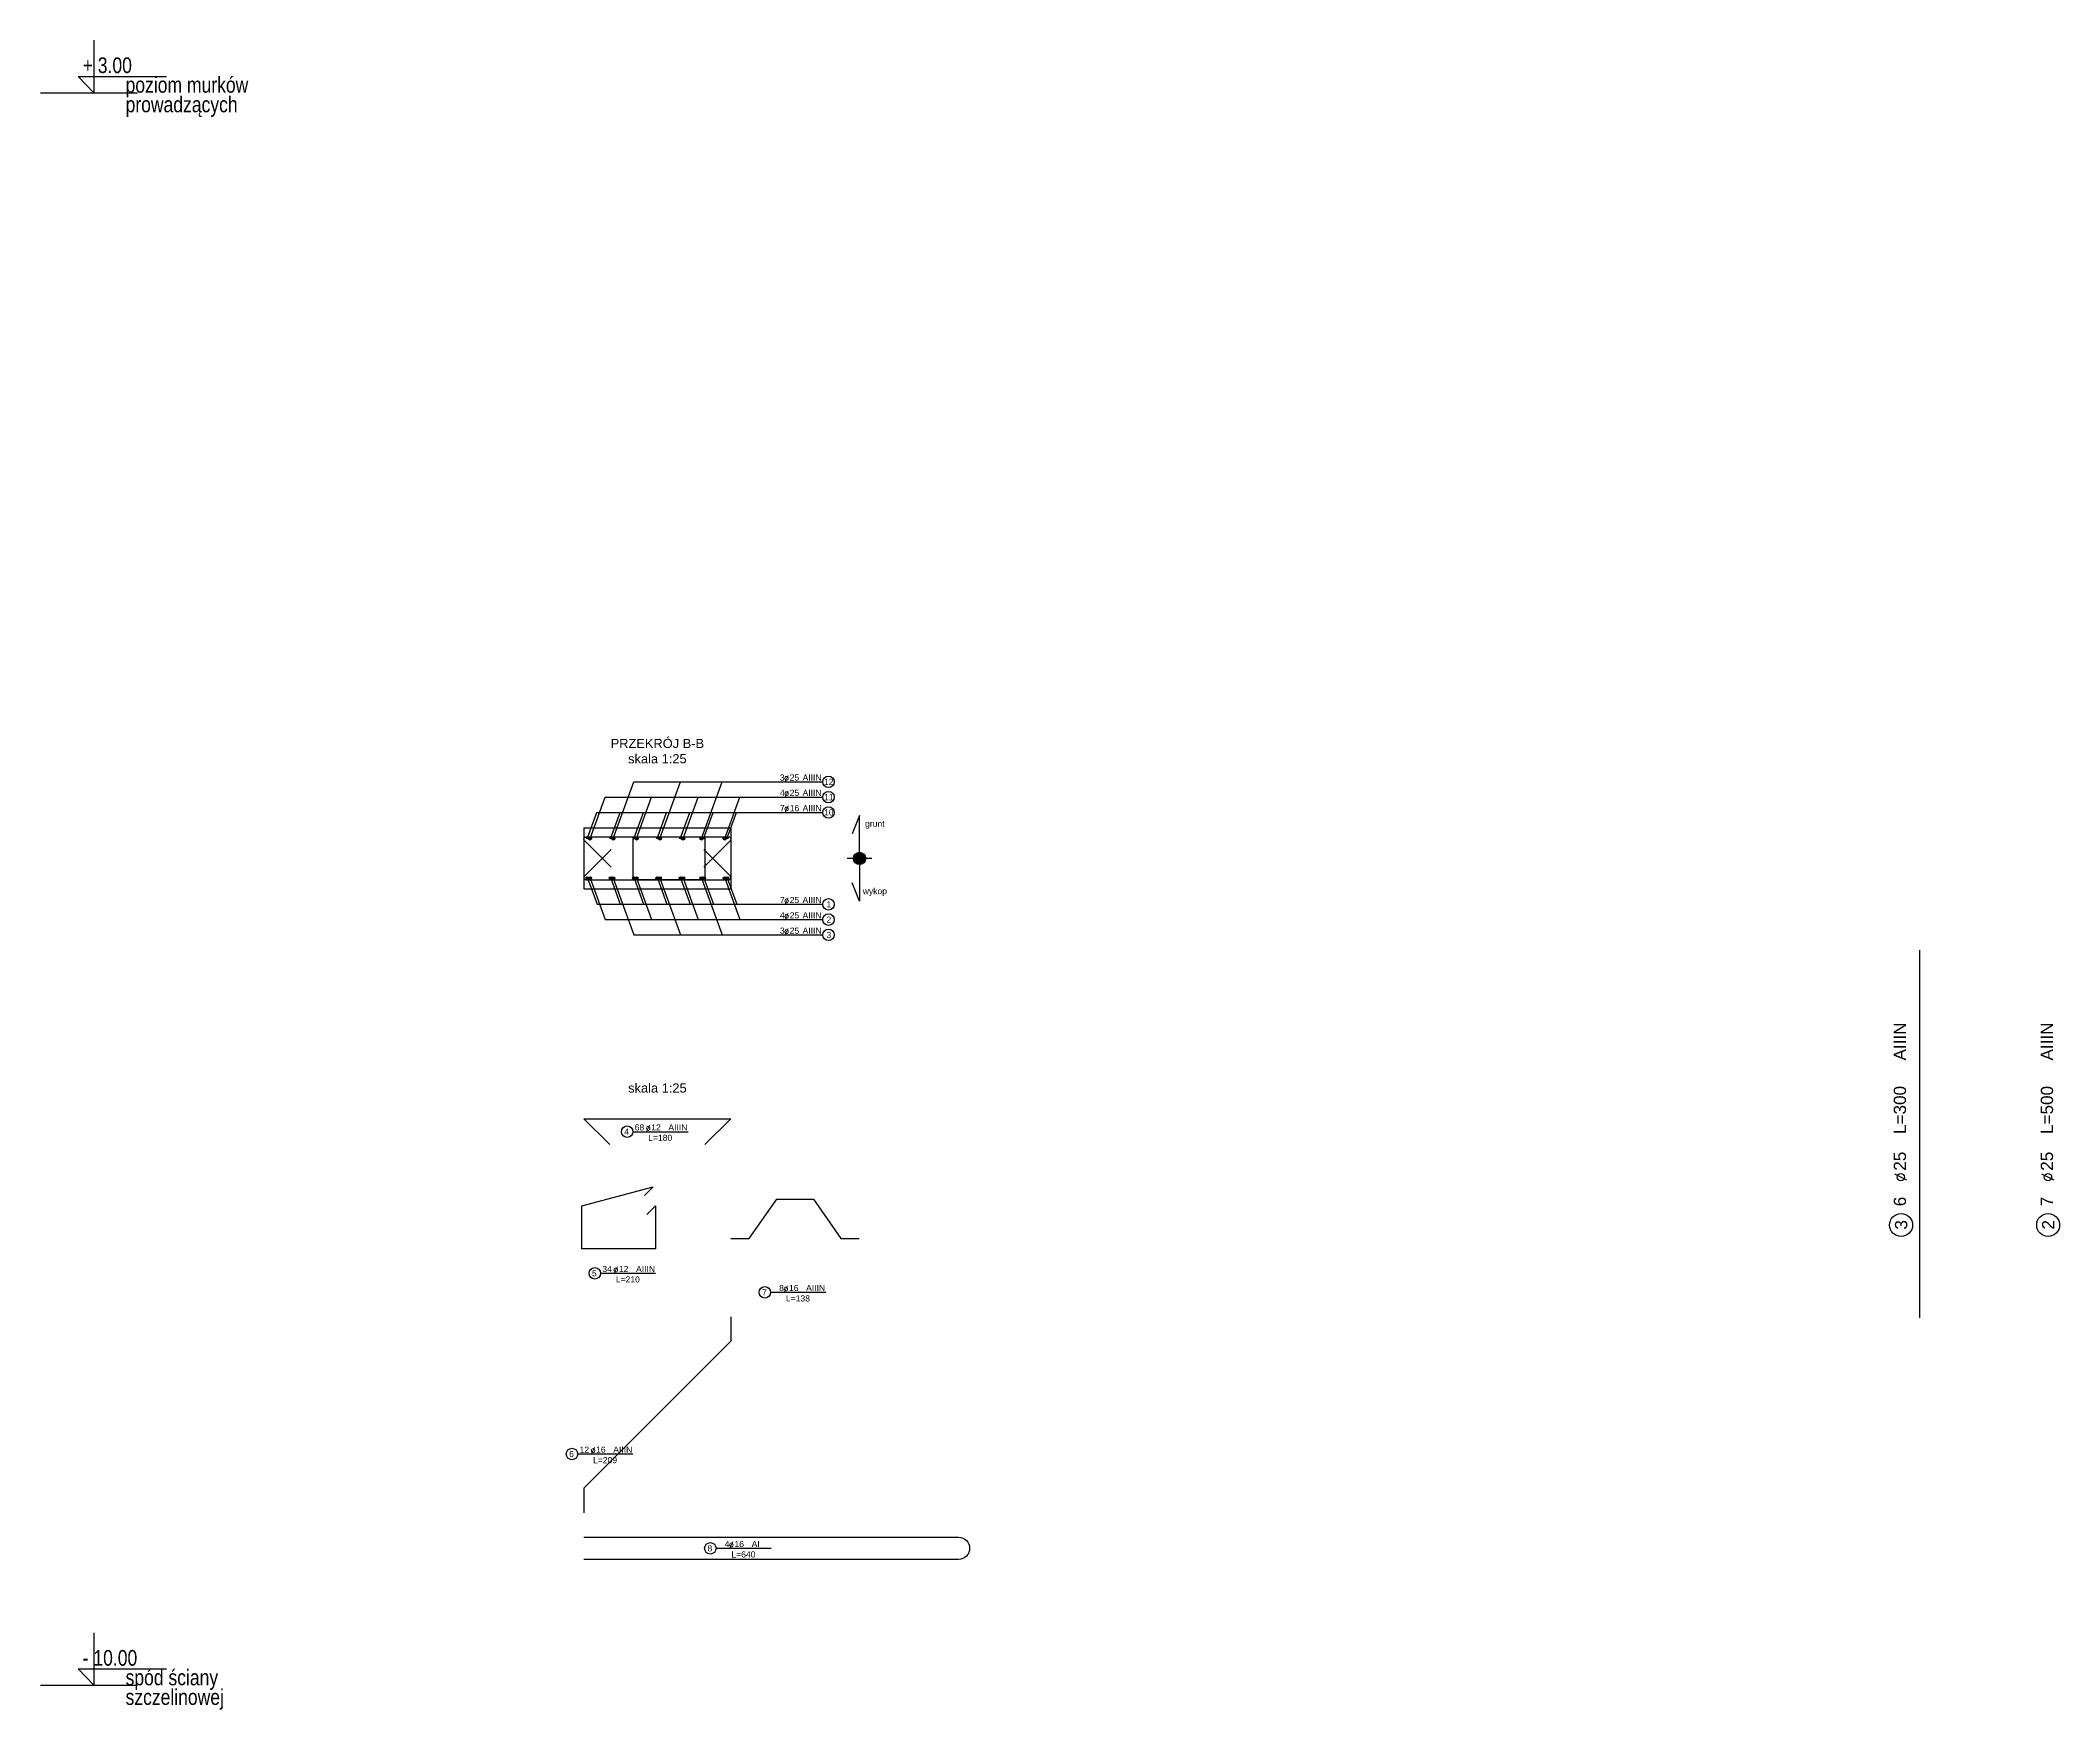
# Model space of a CAD drawing. Extents: x -5033 to 9347, y -17890 to -2362.
# Drawn here: x 536 to 2184, y -17730 to -16367 of the extents above; entities that cross this region are included whole.
import ezdxf
from ezdxf.enums import TextEntityAlignment as Align

# ---------------------------------------------------------------- set-up
doc = ezdxf.new("R2010")
doc.units = 0
doc.header["$MEASUREMENT"] = 0
for name, color, linetype in [('__SOL-KOTY_WYSOKOSCIOWE', 4, 'CONTINUOUS'), ('__SOL-OPISY', 4, 'CONTINUOUS'), ('__SOL-WIDOK', 4, 'CONTINUOUS'), ('__SOL-ZBROJENIE', 3, 'CONTINUOUS')]:
    doc.layers.add(name, color=color, linetype=linetype)
doc.styles.add('ARIAL', font='arial.ttf', dxfattribs={"height": 2.5})
doc.styles.add('SIMPLEX', font='SIMPLEX.SHX', dxfattribs={"width": 0.8})
doc.styles.get("Standard").update_dxf_attribs({"font": 'arial.ttf'})

# ---------------------------------------------------------------- blocks, each defined once
blk = doc.blocks.new('KOTA')
at = {"layer": '__SOL-KOTY_WYSOKOSCIOWE'}
for p, q in [((0, 33.4), (0, 0)), ((-34, 0), (28, 0)), ((0, 0), (-9.9, 10.4)), ((-9.9, 10.4), (46.5, 10.4))]:
    blk.add_line(p, q, dxfattribs=at)
at = {"layer": '__SOL-KOTY_WYSOKOSCIOWE', "style": 'ARIAL', "width": 0.8}
blk.add_attdef('RZEDNA', (500.5, 15.9), '', height=10.4, dxfattribs=at)
blk = doc.blocks.new('OPIS_PRAWY')
at = {"layer": '__SOL-OPISY'}
blk.add_line((0, 0), (90, 0), dxfattribs=at)
blk.add_circle((99.4, 0), 9.36, dxfattribs=at)
at = {"layer": '__SOL-OPISY', "style": 'SIMPLEX', "width": 0.9}
blk.add_text(' %%c ', height=10, dxfattribs=at).set_placement((20.9, 0.5))
at = {"layer": '__SOL-OPISY', "style": 'ARIAL', "width": 0.8}
blk.add_attdef('ILOSC', text='', height=10, dxfattribs=at).set_placement((27.1, 0.1), align=Align.RIGHT)
for tag, p in [('SREDNICA', (35.4, 0.1)), ('STAL', (58.4, 0.5))]:
    blk.add_attdef(tag, p, '', height=10, dxfattribs=at)
for tag, p in [('NUMER', (99.4, 0)), ('DLUGOSC', (52.8, -6.1))]:
    blk.add_attdef(tag, text='', height=10, dxfattribs=at).set_placement(p, align=Align.MIDDLE)
blk = doc.blocks.new('OPIS_LEWY')
at = {"layer": '__SOL-OPISY'}
blk.add_line((-90, 0), (0, 0), dxfattribs=at)
blk.add_circle((-99.4, 0), 9.36, dxfattribs=at)
at = {"layer": '__SOL-OPISY', "style": 'SIMPLEX', "width": 0.9}
blk.add_text(' %%c ', height=10, dxfattribs=at).set_placement((-75, 0.5))
at = {"layer": '__SOL-OPISY', "style": 'ARIAL', "width": 0.8}
for tag, p in [('NUMER', (-99.4, 0)), ('DLUGOSC', (-58.9, -6.6))]:
    blk.add_attdef(tag, text='', height=10, dxfattribs=at).set_placement(p, align=Align.MIDDLE)
blk.add_attdef('ILOSC', text='', height=10, dxfattribs=at).set_placement((-74, 0.1), align=Align.RIGHT)
for tag, p in [('SREDNICA', (-65.8, 0.1)), ('STAL', (-42.7, 0.3))]:
    blk.add_attdef(tag, p, '', height=10, dxfattribs=at)
blk = doc.blocks.new('OPIS_PRET_BEZ_LINII')
at = {"layer": '__SOL-OPISY'}
blk.add_circle((25.7, 0), 9.36, dxfattribs=at)
at = {"layer": '__SOL-OPISY', "style": 'SIMPLEX', "width": 0.9}
blk.add_text(' %%c ', height=10, dxfattribs=at).set_placement((64.7, -4.8), align=Align.CENTER)
at = {"layer": '__SOL-OPISY', "style": 'ARIAL', "width": 0.8}
blk.add_attdef('NUMER', text='', height=10, dxfattribs=at).set_placement((25.7, 0), align=Align.MIDDLE)
blk.add_attdef('ILOSC', text='', height=10, dxfattribs=at).set_placement((56.9, -5.1), align=Align.RIGHT)
for tag, p in [('SREDNICA', (71, -5.1)), ('DLUGOSC', (95.1, -5.2)), ('STAL', (144.7, -5.2))]:
    blk.add_attdef(tag, p, '', height=10, dxfattribs=at)

msp = doc.modelspace()

# ---------------------------------------------------------------- hatches: boundary and pattern name
at = {"layer": '__SOL-OPISY'}
msp.add_hatch(color=256, dxfattribs=at).paths.add_polyline_path([(1210, -17035, 1), (1200, -17035, 1)])
at = {"layer": '__SOL-ZBROJENIE'}
for points in [[(983.8, -17018.3, 1), (982.2, -17018.3, 1)], [(986.3, -17018.8, 1), (983.8, -17018.8, 1)], [(1002.8, -17018.3, 1), (1001.2, -17018.3, 1)], [(1005.3, -17018.8, 1), (1002.8, -17018.8, 1)], [(1021.8, -17018.3, 1), (1020.2, -17018.3, 1)], [(1024.3, -17018.8, 1), (1021.8, -17018.8, 1)], [(1040.8, -17018.3, 1), (1039.2, -17018.3, 1)], [(1043.3, -17018.8, 1), (1040.8, -17018.8, 1)], [(1059.8, -17018.3, 1), (1058.2, -17018.3, 1)], [(1062.3, -17018.8, 1), (1059.8, -17018.8, 1)], [(1077.2, -17018.8, 1), (1074.7, -17018.8, 1)], [(1078.8, -17018.3, 1), (1077.2, -17018.3, 1)], [(1096.2, -17018.8, 1), (1093.7, -17018.8, 1)], [(1097.8, -17018.3, 1), (1096.2, -17018.3, 1)], [(984.25, -17051.2, 1), (981.75, -17051.2, 1)], [(986.3, -17051.2, 1), (983.8, -17051.2, 1)], [(1003.25, -17051.2, 1), (1000.75, -17051.2, 1)], [(1005.3, -17051.2, 1), (1002.8, -17051.2, 1)], [(1022.25, -17051.2, 1), (1019.75, -17051.2, 1)], [(1024.3, -17051.2, 1), (1021.8, -17051.2, 1)], [(1041.25, -17051.2, 1), (1038.75, -17051.2, 1)], [(1043.3, -17051.2, 1), (1040.8, -17051.2, 1)], [(1060.25, -17051.2, 1), (1057.75, -17051.2, 1)], [(1062.3, -17051.2, 1), (1059.8, -17051.2, 1)], [(1077.2, -17051.2, 1), (1074.7, -17051.2, 1)], [(1079.25, -17051.2, 1), (1076.75, -17051.2, 1)], [(1096.2, -17051.2, 1), (1093.7, -17051.2, 1)], [(1098.25, -17051.2, 1), (1095.75, -17051.2, 1)]]:
    msp.add_hatch(color=256, dxfattribs=at).paths.add_polyline_path(points)

# ---------------------------------------------------------------- linework, layer by layer
at = {"layer": '__SOL-OPISY'}
for p, q in [((1004.05, -17018.8), (1020.88, -16972.5)), ((1020.88, -16972.5), (1130, -16972.5)), ((1042.05, -17018.8), (1058.88, -16972.5)), ((1075.95, -17018.8), (1092.78, -16972.5)), ((985.05, -17018.8), (997.33, -16985)), ((997.33, -16985), (1130, -16985)), ((1023.05, -17018.8), (1035.33, -16985)), ((1061.05, -17018.8), (1073.33, -16985)), ((1094.95, -17018.8), (1107.23, -16985)), ((983, -17018.3), (990.57, -16997.5)), ((990.57, -16997.5), (1130, -16997.5)), ((1002, -17018.3), (1009.57, -16997.5)), ((1021, -17018.3), (1028.57, -16997.5)), ((1040, -17018.3), (1047.57, -16997.5)), ((1059, -17018.3), (1066.57, -16997.5)), ((1078, -17018.3), (1085.57, -16997.5)), ((1097, -17018.3), (1104.57, -16997.5)), ((1205, -17000), (1199, -17015)), ((1205, -17035), (1205, -17000)), ((1215, -17035), (1195, -17035)), ((1205, -17035), (1205, -17070)), ((983, -17051.2), (990.73, -17072.5)), ((985.05, -17051.2), (997.33, -17085)), ((1002, -17051.2), (1009.73, -17072.5)), ((1004.05, -17051.2), (1020.88, -17097.5)), ((1021, -17051.2), (1028.73, -17072.5)), ((1023.05, -17051.2), (1035.33, -17085)), ((1040, -17051.2), (1047.73, -17072.5)), ((1042.05, -17051.2), (1058.88, -17097.5)), ((1059, -17051.2), (1066.73, -17072.5)), ((1061.05, -17051.2), (1073.33, -17085)), ((1075.95, -17051.2), (1092.78, -17097.5)), ((1078, -17051.2), (1085.73, -17072.5)), ((1094.95, -17051.2), (1107.23, -17085)), ((1097, -17051.2), (1104.73, -17072.5)), ((1205, -17070), (1199, -17055)), ((990.73, -17072.5), (1130, -17072.5)), ((997.33, -17085), (1130, -17085)), ((1020.88, -17097.5), (1130, -17097.5))]:
    msp.add_line(p, q, dxfattribs=at)
msp.add_circle((1205, -17035), 5, dxfattribs=at)
at = {"layer": '__SOL-WIDOK'}
for p, q in [((980, -17010), (980, -17060)), ((980, -17010), (1100, -17010)), ((1100, -17010), (1100, -17060)), ((980, -17060), (1100, -17060))]:
    msp.add_line(p, q, dxfattribs=at)
at = {"layer": '__SOL-ZBROJENIE'}
msp.add_line((2070, -17110), (2070, -17410), dxfattribs=at)
for points in [[(1002.21, -17042.2), (981, -17021, -0.7), (981.5, -17017.5), (1098.5, -17017.5, -0.7), (1099, -17021), (1077.79, -17042.2)], [(1002.21, -17042.2), (981, -17021, -0.7), (981.5, -17017.5), (1098.5, -17017.5, -0.7), (1099, -17021), (1077.79, -17042.2)], [(1002.21, -17027.8), (981, -17049, 0.7), (981.5, -17052.5), (1098.5, -17052.5, 0.7), (1099, -17049), (1077.79, -17027.8)], [(1002.21, -17027.8), (981, -17049, 0.7), (981.5, -17052.5), (1098.5, -17052.5, 0.7), (1099, -17049), (1077.79, -17027.8)], [(980, -17589.2), (1285.86, -17589.2, -1), (1285.86, -17607.2), (980, -17607.2)]]:
    msp.add_lwpolyline(points, format="xyb", dxfattribs=at)
msp.add_lwpolyline([(1020.7, -17017.5), (1078.3, -17017.5, -0.414214), (1078.8, -17018), (1078.8, -17052, -0.414214), (1078.3, -17052.5), (1020.7, -17052.5, -0.414214), (1020.2, -17052), (1020.2, -17018, -0.414214)], format="xyb", close=True, dxfattribs=at)
for points in [[(1001.21, -17268.7), (980, -17247.5), (1100, -17247.5), (1078.79, -17268.7)], [(1031.53, -17325.8), (1038.6, -17318.7), (1038.6, -17353.7), (978.4, -17353.7), (978.4, -17318.7), (1036.55, -17303.1), (1029.48, -17310.2)], [(1100, -17345.2), (1115, -17345.2), (1137.41, -17313.2), (1167.41, -17313.2), (1189.81, -17345.2), (1204.81, -17345.2)], [(1100, -17409.2), (1100, -17429.2), (980, -17549.2), (980, -17569.2)]]:
    msp.add_lwpolyline(points, dxfattribs=at)
for centre, radius in [((983, -17018.3), 0.8), ((985.05, -17018.8), 1.25), ((1002, -17018.3), 0.8), ((1004.05, -17018.8), 1.25), ((1021, -17018.3), 0.8), ((1023.05, -17018.8), 1.25), ((1040, -17018.3), 0.8), ((1042.05, -17018.8), 1.25), ((1059, -17018.3), 0.8), ((1061.05, -17018.8), 1.25), ((1075.95, -17018.8), 1.25), ((1078, -17018.3), 0.8), ((1094.95, -17018.8), 1.25), ((1097, -17018.3), 0.8), ((983, -17051.2), 1.25), ((985.05, -17051.2), 1.25), ((1002, -17051.2), 1.25), ((1004.05, -17051.2), 1.25), ((1021, -17051.2), 1.25), ((1023.05, -17051.2), 1.25), ((1040, -17051.2), 1.25), ((1042.05, -17051.2), 1.25), ((1059, -17051.2), 1.25), ((1061.05, -17051.2), 1.25), ((1075.95, -17051.2), 1.25), ((1078, -17051.2), 1.25), ((1094.95, -17051.2), 1.25), ((1097, -17051.2), 1.25)]:
    msp.add_circle(centre, radius, dxfattribs=at)

# ---------------------------------------------------------------- block references
at = {"layer": '__SOL-KOTY_WYSOKOSCIOWE'}
ref = msp.add_blockref('KOTA', (580, -16410), dxfattribs=dict(at, xscale=1.28, yscale=1.28, zscale=1.28))
ref.add_attrib('RZEDNA', '+ 3.00', (571, -16394), dxfattribs={"height": 12.8, "style": 'ARIAL', "width": 0.8})
ref.add_attrib('OPIS1', 'poziom murków', (606, -16410), dxfattribs={"height": 12.8, "style": 'ARIAL', "width": 0.8})
ref.add_attrib('OPIS2', 'prowadzących', (606, -16426), dxfattribs={"height": 12.8, "style": 'ARIAL', "width": 0.8})
ref = msp.add_blockref('KOTA', (580, -17710), dxfattribs=dict(at, xscale=1.28, yscale=1.28, zscale=1.28))
ref.add_attrib('RZEDNA', '- 10.00', (571, -17694), dxfattribs={"height": 12.8, "style": 'ARIAL', "width": 0.8})
ref.add_attrib('OPIS1', 'spód ściany', (606, -17710), dxfattribs={"height": 12.8, "style": 'ARIAL', "width": 0.8})
ref.add_attrib('OPIS2', 'szczelinowej', (606, -17726), dxfattribs={"height": 12.8, "style": 'ARIAL', "width": 0.8})
at = {"layer": '__SOL-OPISY'}
ref = msp.add_blockref('OPIS_PRAWY', (1130, -16972.5), dxfattribs=dict(at, xscale=0.5, yscale=0.5, zscale=0.5))
ref.add_attrib('ILOSC', '3', (1140, -16971.5), dxfattribs={"height": 5, "style": 'ARIAL'})
ref.add_attrib('SREDNICA', '25', (1148, -16971.5), dxfattribs={"height": 5, "style": 'ARIAL'})
ref.add_attrib('STAL', 'AIIIN', (1158.5, -16971.5), dxfattribs={"height": 5, "style": 'ARIAL'})
ref.add_attrib('NUMER', '12', (1176, -16975), dxfattribs={"height": 5, "style": 'ARIAL'})
ref = msp.add_blockref('OPIS_PRAWY', (1130, -16985), dxfattribs=dict(at, xscale=0.5, yscale=0.5, zscale=0.5))
ref.add_attrib('ILOSC', '4', (1140, -16984), dxfattribs={"height": 5, "style": 'ARIAL'})
ref.add_attrib('SREDNICA', '25', (1148, -16984), dxfattribs={"height": 5, "style": 'ARIAL'})
ref.add_attrib('STAL', 'AIIIN', (1158.5, -16984), dxfattribs={"height": 5, "style": 'ARIAL'})
ref.add_attrib('NUMER', '11', (1176, -16987.5), dxfattribs={"height": 5, "style": 'ARIAL'})
ref = msp.add_blockref('OPIS_PRAWY', (1130, -16997.5), dxfattribs=dict(at, xscale=0.5, yscale=0.5, zscale=0.5))
ref.add_attrib('ILOSC', '7', (1140, -16996.5), dxfattribs={"height": 5, "style": 'ARIAL'})
ref.add_attrib('SREDNICA', '16', (1148, -16996.5), dxfattribs={"height": 5, "style": 'ARIAL'})
ref.add_attrib('STAL', 'AIIIN', (1158.5, -16996.5), dxfattribs={"height": 5, "style": 'ARIAL'})
ref.add_attrib('NUMER', '10', (1176, -17000), dxfattribs={"height": 5, "style": 'ARIAL'})
ref = msp.add_blockref('OPIS_PRAWY', (1130, -17072.5), dxfattribs=dict(at, xscale=0.5, yscale=0.5, zscale=0.5))
ref.add_attrib('ILOSC', '7', (1140, -17071.5), dxfattribs={"height": 5, "style": 'ARIAL'})
ref.add_attrib('SREDNICA', '25', (1148, -17071.5), dxfattribs={"height": 5, "style": 'ARIAL'})
ref.add_attrib('STAL', 'AIIIN', (1158.5, -17071.5), dxfattribs={"height": 5, "style": 'ARIAL'})
ref.add_attrib('NUMER', '1', (1178, -17075), dxfattribs={"height": 5, "style": 'ARIAL'})
ref = msp.add_blockref('OPIS_PRAWY', (1130, -17085), dxfattribs=dict(at, xscale=0.5, yscale=0.5, zscale=0.5))
ref.add_attrib('ILOSC', '4', (1140, -17084), dxfattribs={"height": 5, "style": 'ARIAL'})
ref.add_attrib('SREDNICA', '25', (1148, -17084), dxfattribs={"height": 5, "style": 'ARIAL'})
ref.add_attrib('STAL', 'AIIIN', (1158.5, -17084), dxfattribs={"height": 5, "style": 'ARIAL'})
ref.add_attrib('NUMER', '2', (1178, -17087.5), dxfattribs={"height": 5, "style": 'ARIAL'})
ref = msp.add_blockref('OPIS_PRAWY', (1130, -17097.5), dxfattribs=dict(at, xscale=0.5, yscale=0.5, zscale=0.5))
ref.add_attrib('ILOSC', '3', (1140, -17096.5), dxfattribs={"height": 5, "style": 'ARIAL'})
ref.add_attrib('SREDNICA', '25', (1148, -17096.5), dxfattribs={"height": 5, "style": 'ARIAL'})
ref.add_attrib('STAL', 'AIIIN', (1158.5, -17096.5), dxfattribs={"height": 5, "style": 'ARIAL'})
ref.add_attrib('NUMER', '3', (1178, -17100), dxfattribs={"height": 5, "style": 'ARIAL'})
ref = msp.add_blockref('OPIS_PRET_BEZ_LINII', (2055, -17360), dxfattribs=dict(at, rotation=90))
ref.add_attrib('NUMER', '3', (2060, -17338), dxfattribs={"height": 10, "rotation": 90, "style": 'ARIAL'})
ref.add_attrib('ILOSC', '6', (2059, -17319), dxfattribs={"height": 10, "rotation": 90, "style": 'ARIAL'})
ref.add_attrib('SREDNICA', '25', (2059, -17290), dxfattribs={"height": 10, "rotation": 90, "style": 'ARIAL'})
ref.add_attrib('DLUGOSC', 'L=300', (2059, -17260), dxfattribs={"height": 10, "rotation": 90, "style": 'ARIAL'})
ref.add_attrib('STAL', 'AIIIN', (2059, -17200), dxfattribs={"height": 10, "rotation": 90, "style": 'ARIAL'})
ref = msp.add_blockref('OPIS_PRET_BEZ_LINII', (2175, -17360), dxfattribs=dict(at, rotation=90))
ref.add_attrib('NUMER', '2', (2180, -17338), dxfattribs={"height": 10, "rotation": 90, "style": 'ARIAL'})
ref.add_attrib('ILOSC', '7', (2179, -17319), dxfattribs={"height": 10, "rotation": 90, "style": 'ARIAL'})
ref.add_attrib('SREDNICA', '25', (2179, -17290), dxfattribs={"height": 10, "rotation": 90, "style": 'ARIAL'})
ref.add_attrib('DLUGOSC', 'L=500', (2179, -17260), dxfattribs={"height": 10, "rotation": 90, "style": 'ARIAL'})
ref.add_attrib('STAL', 'AIIIN', (2179, -17200), dxfattribs={"height": 10, "rotation": 90, "style": 'ARIAL'})
ref = msp.add_blockref('OPIS_LEWY', (1065, -17258.1), dxfattribs=dict(at, xscale=0.5, yscale=0.5, zscale=0.5))
ref.add_attrib('ILOSC', '68', (1021.5, -17257.1), dxfattribs={"height": 5, "style": 'ARIAL'})
ref.add_attrib('SREDNICA', '12', (1035, -17257.1), dxfattribs={"height": 5, "style": 'ARIAL'})
ref.add_attrib('DLUGOSC', 'L=180', (1032.5, -17265.6), dxfattribs={"height": 5, "style": 'ARIAL'})
ref.add_attrib('STAL', 'AIIIN', (1049, -17257.1), dxfattribs={"height": 5, "style": 'ARIAL'})
ref.add_attrib('NUMER', '4', (1013, -17260.6), dxfattribs={"height": 5, "style": 'ARIAL'})
ref = msp.add_blockref('OPIS_LEWY', (1038.6, -17373.7), dxfattribs=dict(at, xscale=0.5, yscale=0.5, zscale=0.5))
ref.add_attrib('ILOSC', '34', (995.1, -17372.7), dxfattribs={"height": 5, "style": 'ARIAL'})
ref.add_attrib('SREDNICA', '12', (1008.6, -17372.7), dxfattribs={"height": 5, "style": 'ARIAL'})
ref.add_attrib('DLUGOSC', 'L=210', (1006.1, -17381.2), dxfattribs={"height": 5, "style": 'ARIAL'})
ref.add_attrib('STAL', 'AIIIN', (1022.6, -17372.7), dxfattribs={"height": 5, "style": 'ARIAL'})
ref.add_attrib('NUMER', '5', (986.6, -17376.2), dxfattribs={"height": 5, "style": 'ARIAL'})
ref = msp.add_blockref('OPIS_LEWY', (1177.41, -17389.2), dxfattribs=dict(at, xscale=0.5, yscale=0.5, zscale=0.5))
ref.add_attrib('ILOSC', '8', (1139.41, -17388.2), dxfattribs={"height": 5, "style": 'ARIAL'})
ref.add_attrib('SREDNICA', '16', (1147.41, -17388.2), dxfattribs={"height": 5, "style": 'ARIAL'})
ref.add_attrib('DLUGOSC', 'L=138', (1144.91, -17396.7), dxfattribs={"height": 5, "style": 'ARIAL'})
ref.add_attrib('STAL', 'AIIIN', (1161.41, -17388.2), dxfattribs={"height": 5, "style": 'ARIAL'})
ref.add_attrib('NUMER', '7', (1125.41, -17391.7), dxfattribs={"height": 5, "style": 'ARIAL'})
ref = msp.add_blockref('OPIS_LEWY', (1020, -17521.2), dxfattribs=dict(at, xscale=0.5, yscale=0.5, zscale=0.5))
ref.add_attrib('ILOSC', '12', (976.5, -17520.2), dxfattribs={"height": 5, "style": 'ARIAL'})
ref.add_attrib('SREDNICA', '16', (990, -17520.2), dxfattribs={"height": 5, "style": 'ARIAL'})
ref.add_attrib('DLUGOSC', 'L=209', (987.5, -17528.7), dxfattribs={"height": 5, "style": 'ARIAL'})
ref.add_attrib('STAL', 'AIIIN', (1004, -17520.2), dxfattribs={"height": 5, "style": 'ARIAL'})
ref.add_attrib('NUMER', '6', (968, -17523.7), dxfattribs={"height": 5, "style": 'ARIAL'})
ref = msp.add_blockref('OPIS_LEWY', (1132.93, -17598.2), dxfattribs=dict(at, xscale=0.5, yscale=0.5, zscale=0.5))
ref.add_attrib('ILOSC', '4', (1094.93, -17597.2), dxfattribs={"height": 5, "style": 'ARIAL'})
ref.add_attrib('SREDNICA', '16', (1102.93, -17597.2), dxfattribs={"height": 5, "style": 'ARIAL'})
ref.add_attrib('DLUGOSC', 'L=640', (1100.43, -17605.7), dxfattribs={"height": 5, "style": 'ARIAL'})
ref.add_attrib('STAL', 'AI', (1116.93, -17597.2), dxfattribs={"height": 5, "style": 'ARIAL'})
ref.add_attrib('NUMER', '8', (1080.93, -17600.7), dxfattribs={"height": 5, "style": 'ARIAL'})

# ---------------------------------------------------------------- texts
at = {"layer": '__SOL-OPISY', "width": 2500, "attachment_point": 5}
for s, insert, char_height in [('PRZEKRÓJ B-B\\Pskala 1:25\\P', (1040, -16947.5), 7.5), ('grunt\\P', (1217.5, -17007.5), 5), ('wykop\\P', (1217.5, -17062.5), 5), ('skala 1:25\\P', (1040, -17222.5), 7.5)]:
    msp.add_mtext(s, dxfattribs=dict(at, insert=insert, char_height=char_height))

doc.saveas('drawing.dxf')
